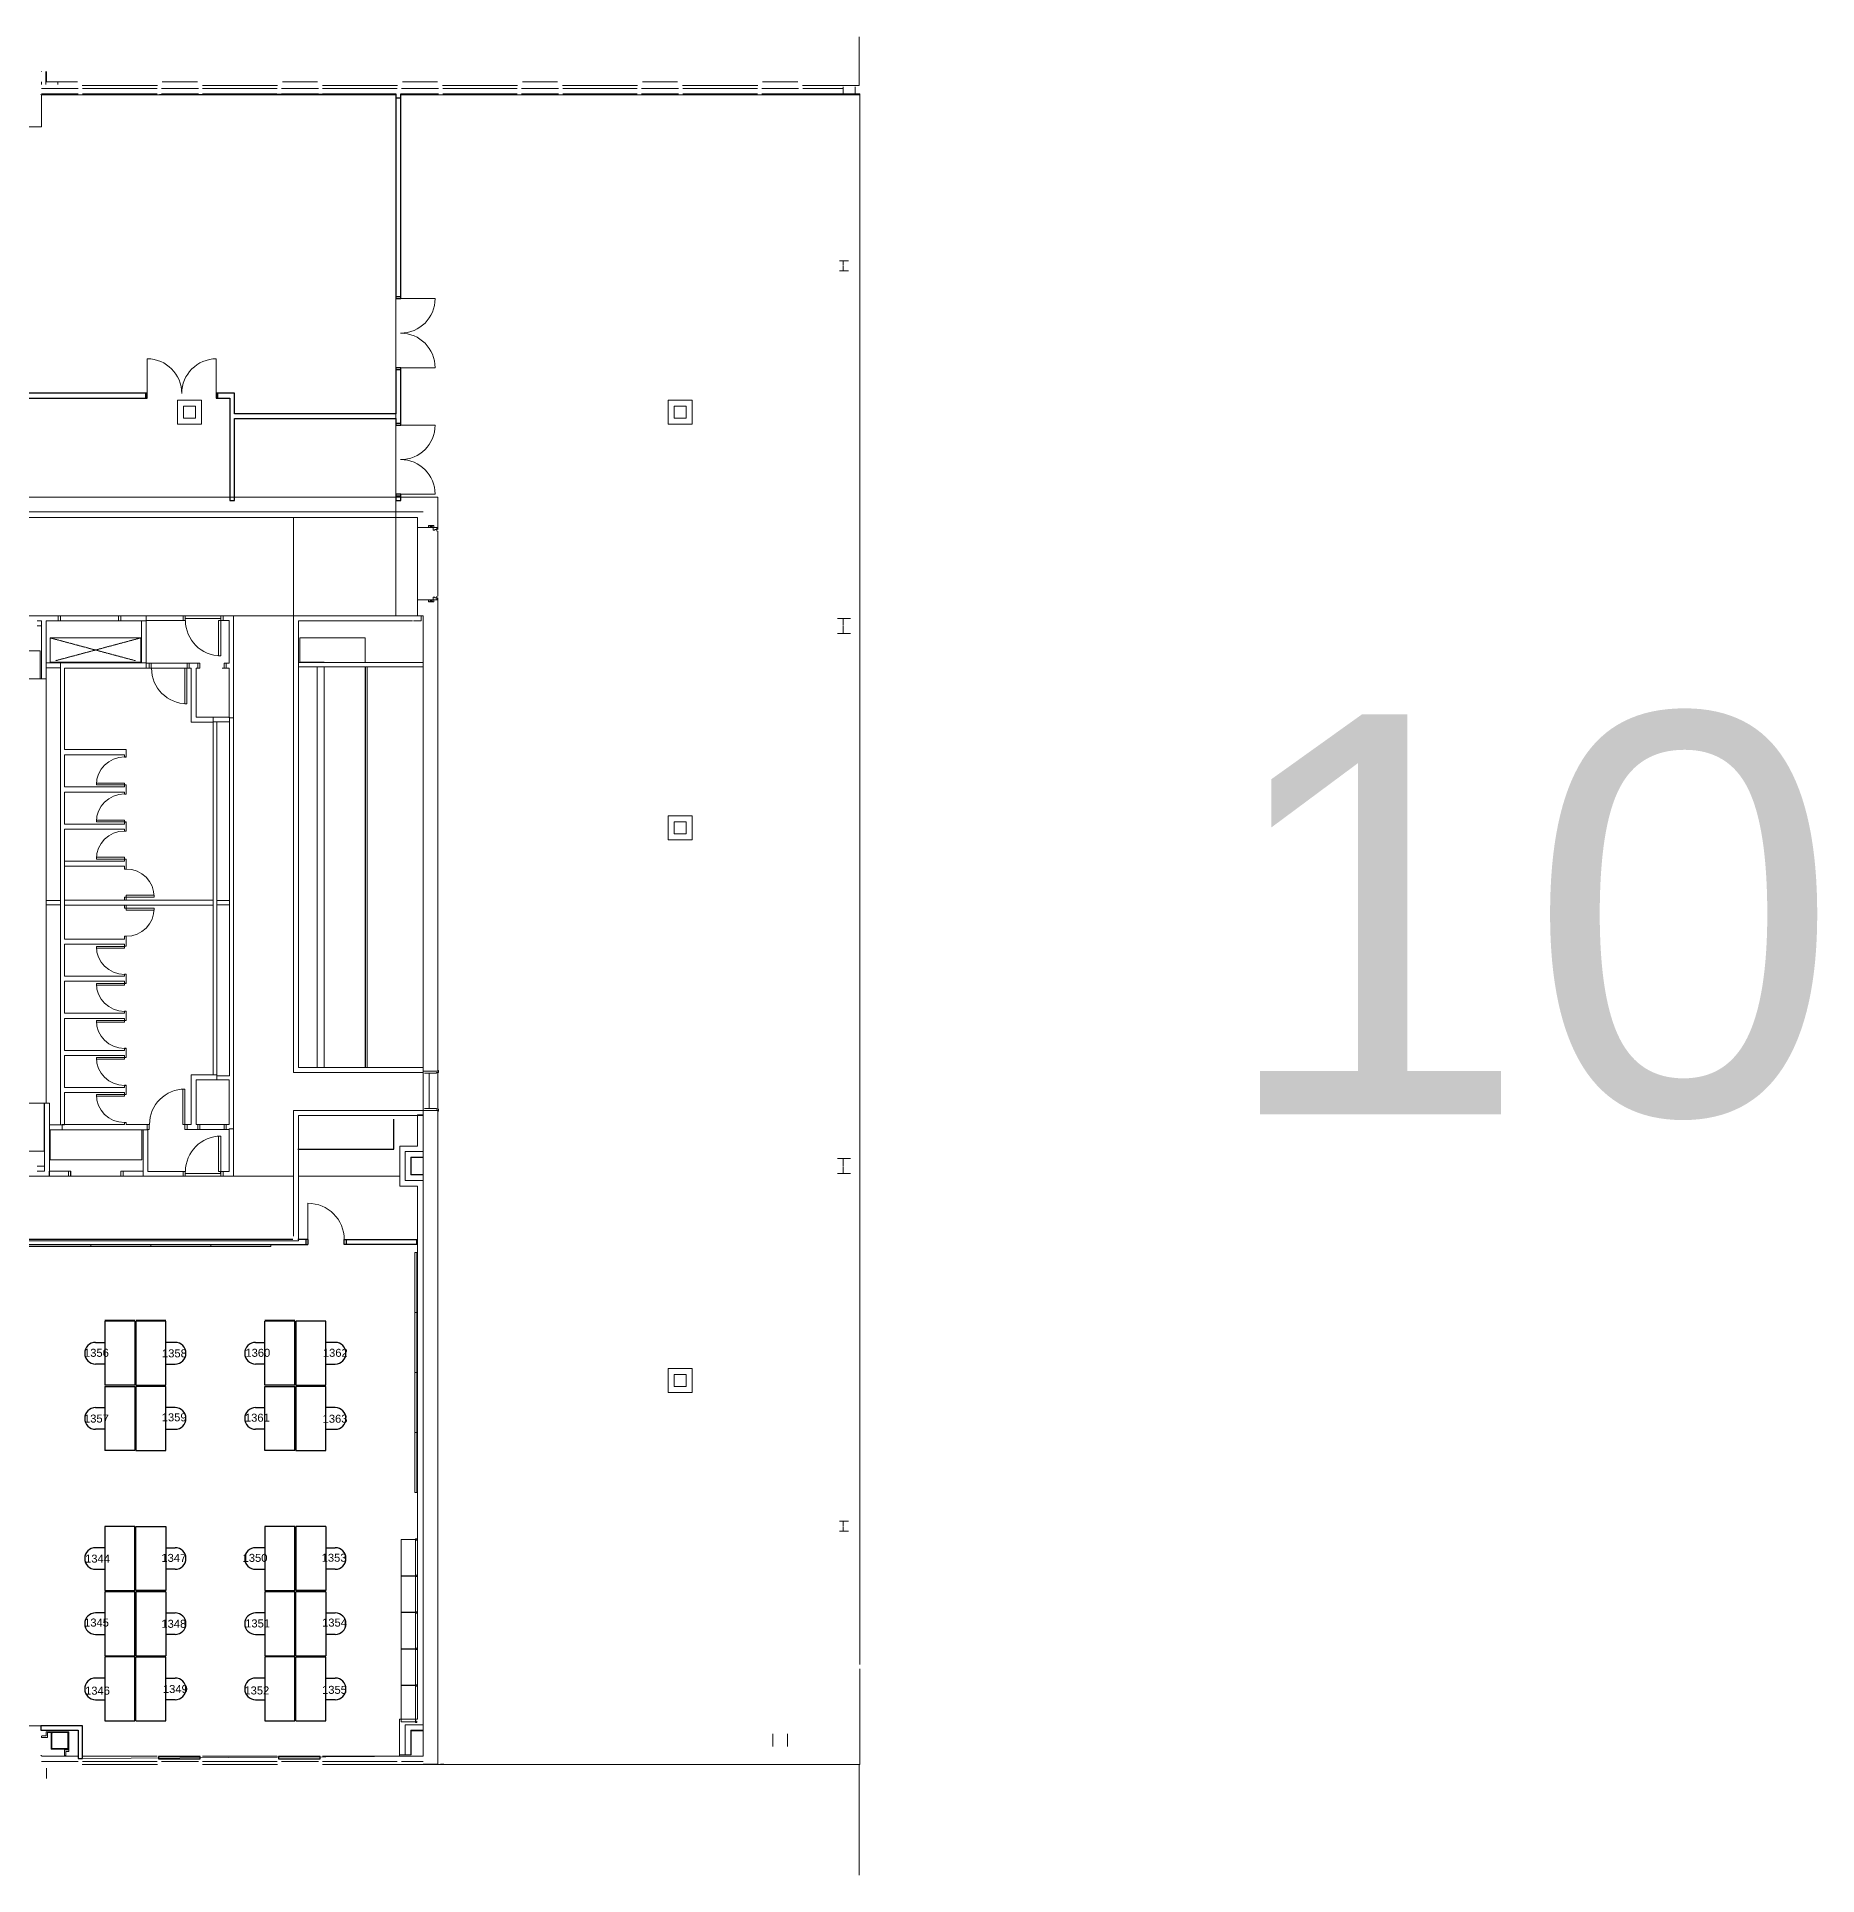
# Model space of a CAD drawing. Header units: millimetres. Extents: x -87 to 119687, y -2887 to 43508.
# Drawn here: x 75187 to 119687, y -2637 to 43313 of the extents above; entities that cross this region are included whole.
import ezdxf

# ---------------------------------------------------------------- set-up
doc = ezdxf.new("R2010")
doc.units = ezdxf.units.MM
doc.linetypes.add('Dash', pattern=[6, 3, -3])
for name, color, linetype in [('@_line-plan-doors', 7, 'Continuous'), ('@_line-plan-furniture', 7, 'Continuous'), ('@_line-plan-walls', 7, 'Continuous'), ('@_text-object-seat', 7, 'Continuous')]:
    doc.layers.add(name, color=color, linetype=linetype)
doc.styles.get("Standard").update_dxf_attribs({"font": 'arial.ttf'})

# ---------------------------------------------------------------- blocks, each defined once
blk = doc.blocks.new('@_floor_10')
at = {"layer": '@_line-plan-doors', "lineweight": 13}
for p, q in [((84282, 36768), (85144, 36768)), ((77948, 34402), (77948, 35264)), ((79674, 34402), (79674, 35264)), ((84282, 35042), (85144, 35042)), ((84282, 33608), (85144, 33608)), ((84282, 31882), (85144, 31882)), ((79733, 28725), (79733, 27840)), ((79733, 28725), (79787, 28725)), ((79787, 27840), (79787, 28725)), ((79733, 27840), (79787, 27840)), ((78886, 27528), (78886, 26643)), ((78940, 27528), (78940, 26643)), ((78940, 26643), (78886, 26643)), ((76678, 24658), (76678, 24614)), ((76678, 24658), (77378, 24658)), ((76678, 24614), (77378, 24614)), ((77378, 24658), (77378, 24614)), ((77378, 23732), (76678, 23732)), ((76678, 23732), (76678, 23688)), ((76678, 23688), (77378, 23688)), ((77378, 23732), (77378, 23688)), ((76678, 22762), (76678, 22806)), ((76678, 22806), (77378, 22806)), ((76678, 22762), (77378, 22762)), ((77378, 22762), (77378, 22806)), ((77422, 21855), (78122, 21855)), ((77422, 21855), (77422, 21811)), ((78122, 21811), (77422, 21811)), ((78122, 21855), (78122, 21811)), ((78122, 21530), (77422, 21530)), ((77422, 21530), (77422, 21486)), ((77422, 21486), (78122, 21486)), ((78122, 21530), (78122, 21486)), ((76678, 20535), (76678, 20579)), ((77378, 20579), (76678, 20579)), ((76678, 20535), (77378, 20535)), ((77378, 20579), (77378, 20535)), ((77378, 19653), (76678, 19653)), ((76678, 19653), (76678, 19609)), ((77378, 19609), (76678, 19609)), ((77378, 19653), (77378, 19609)), ((76678, 18683), (76678, 18727)), ((77378, 18727), (76678, 18727)), ((76678, 18683), (77378, 18683)), ((77378, 18683), (77378, 18727)), ((77378, 17801), (76678, 17801)), ((76678, 17801), (76678, 17757)), ((76678, 17757), (77378, 17757)), ((77378, 17801), (77378, 17757)), ((78835, 17013), (78835, 16128)), ((78889, 17013), (78835, 17013)), ((78889, 16128), (78889, 17013)), ((76678, 16875), (77378, 16875)), ((76678, 16875), (76678, 16831)), ((77378, 16831), (76678, 16831)), ((77378, 16831), (77378, 16875)), ((78835, 16128), (78889, 16128)), ((79733, 14951), (79733, 15836)), ((79787, 15836), (79733, 15836)), ((79787, 15836), (79787, 14951)), ((79733, 14951), (79787, 14951)), ((81964, 13250), (81964, 14158))]:
    blk.add_line(p, q, dxfattribs=at)
for centre, radius, start, end in [((84281, 36768), 863, 270, 0), ((84281, 35042), 863, 0, 90), ((77948, 34401), 863, 0, 90), ((79674, 34401), 863, 90, 180), ((84281, 33608), 863, 270, 0), ((84281, 31882), 863, 0, 90), ((79787, 28725), 885, 180, 270), ((78940, 27528), 885, 180, 270), ((77378, 24614), 700, 90, 180), ((77378, 23688), 700, 90, 180), ((77378, 22762), 700, 90, 180), ((77422, 21811), 700, 0, 90), ((77422, 21530), 700, 270, 0), ((77378, 20579), 700, 180, 270), ((77378, 19653), 700, 180, 270), ((77378, 18727), 700, 180, 270), ((77378, 17801), 700, 180, 270), ((78889, 16128), 885, 90, 180), ((77378, 16875), 700, 180, 270), ((79787, 14951), 885, 90, 180), ((81964, 13250), 908, 0, 90)]:
    blk.add_arc(centre, radius, start, end, dxfattribs=at)
at = {"layer": '@_line-plan-furniture'}
for p, q in [((84112, 15513), (84112, 16263)), ((81712, 15513), (84112, 15513)), ((76885, 11240), (77635, 11240)), ((77635, 11210), (76885, 11210)), ((76885, 11210), (76885, 9610)), ((77635, 11210), (77635, 9610)), ((77665, 11240), (78415, 11240)), ((78415, 11210), (77665, 11210)), ((77665, 11210), (77665, 9610)), ((78415, 9610), (78415, 11210)), ((80885, 11240), (81635, 11240)), ((80885, 9610), (80885, 11210)), ((81635, 11210), (80885, 11210)), ((81635, 9610), (81635, 11210)), ((82415, 11210), (81665, 11210)), ((81665, 11210), (81665, 9610)), ((82415, 9610), (82415, 11210)), ((76655, 10680), (76885, 10680)), ((78645, 10680), (78415, 10680)), ((80655, 10680), (80885, 10680)), ((82645, 10680), (82415, 10680)), ((76885, 10140), (76655, 10140)), ((78415, 10140), (78645, 10140)), ((80885, 10140), (80655, 10140)), ((82415, 10140), (82645, 10140)), ((77635, 9610), (76885, 9610)), ((76885, 9580), (77635, 9580)), ((76885, 9580), (76885, 7980)), ((77635, 9580), (77635, 7980)), ((77665, 9610), (78415, 9610)), ((78415, 9580), (77665, 9580)), ((77665, 9580), (77665, 7980)), ((78415, 7980), (78415, 9580)), ((81635, 9610), (80885, 9610)), ((80885, 9580), (81635, 9580)), ((80885, 7980), (80885, 9580)), ((81635, 7980), (81635, 9580)), ((81665, 9610), (82415, 9610)), ((82415, 9580), (81665, 9580)), ((81665, 9580), (81665, 7980)), ((82415, 7980), (82415, 9580)), ((76655, 9050), (76885, 9050)), ((78645, 9050), (78415, 9050)), ((80655, 9050), (80885, 9050)), ((82645, 9050), (82415, 9050)), ((76885, 8510), (76655, 8510)), ((78415, 8510), (78645, 8510)), ((80885, 8510), (80655, 8510)), ((82415, 8510), (82645, 8510)), ((77635, 7980), (76885, 7980)), ((77665, 7980), (78415, 7980)), ((81635, 7980), (80885, 7980)), ((81665, 7980), (82415, 7980)), ((76885, 6080), (76885, 4480)), ((77635, 6080), (76885, 6080)), ((77635, 4480), (77635, 6080)), ((77665, 4480), (77665, 6080)), ((77665, 6080), (78415, 6080)), ((78415, 6080), (78415, 4480)), ((81635, 6080), (80885, 6080)), ((80885, 6080), (80885, 4480)), ((81635, 4480), (81635, 6080)), ((82415, 6080), (81665, 6080)), ((81665, 6080), (81665, 4480)), ((82415, 6080), (82415, 4480)), ((76885, 5550), (76655, 5550)), ((78415, 5550), (78645, 5550)), ((80885, 5550), (80655, 5550)), ((82415, 5550), (82645, 5550)), ((76655, 5010), (76885, 5010)), ((78645, 5010), (78415, 5010)), ((80655, 5010), (80885, 5010)), ((82645, 5010), (82415, 5010)), ((76885, 4480), (77635, 4480)), ((76885, 4450), (76885, 2850)), ((77635, 4450), (76885, 4450)), ((77635, 2850), (77635, 4450)), ((78415, 4480), (77665, 4480)), ((78415, 4450), (77665, 4450)), ((77665, 4450), (77665, 2850)), ((78415, 4450), (78415, 2850)), ((80885, 4480), (81635, 4480)), ((80885, 4450), (80885, 2850)), ((81635, 4450), (80885, 4450)), ((81635, 2850), (81635, 4450)), ((82415, 4480), (81665, 4480)), ((81665, 2850), (81665, 4450)), ((82415, 4450), (81665, 4450)), ((82415, 4450), (82415, 2850)), ((76885, 3920), (76655, 3920)), ((78415, 3920), (78645, 3920)), ((80885, 3920), (80655, 3920)), ((82415, 3920), (82645, 3920)), ((76655, 3380), (76885, 3380)), ((78645, 3380), (78415, 3380)), ((80655, 3380), (80885, 3380)), ((82645, 3380), (82415, 3380)), ((76885, 2850), (77635, 2850)), ((76885, 2820), (76885, 1220)), ((77635, 2820), (76885, 2820)), ((77635, 1220), (77635, 2820)), ((77665, 2850), (78415, 2850)), ((77665, 1220), (77665, 2820)), ((77665, 2820), (78415, 2820)), ((78415, 1220), (78415, 2820)), ((80885, 2850), (81635, 2850)), ((81635, 2820), (80885, 2820)), ((80885, 2820), (80885, 1220)), ((81635, 1220), (81635, 2820)), ((81665, 2850), (82415, 2850)), ((81665, 1220), (81665, 2820)), ((81665, 2820), (82415, 2820)), ((82415, 1220), (82415, 2820)), ((76885, 2290), (76655, 2290)), ((78415, 2290), (78645, 2290)), ((80885, 2290), (80655, 2290)), ((82415, 2290), (82645, 2290)), ((76655, 1750), (76885, 1750)), ((78645, 1750), (78415, 1750)), ((80655, 1750), (80885, 1750)), ((82645, 1750), (82415, 1750)), ((76885, 1220), (77635, 1220)), ((77665, 1220), (78415, 1220)), ((80885, 1220), (81635, 1220)), ((81665, 1220), (82415, 1220))]:
    blk.add_line(p, q, dxfattribs=at)
for centre, start, end in [((76655, 10410), 90, 270), ((78645, 10410), 270, 90), ((80655, 10410), 90, 270), ((82645, 10410), 270, 90), ((76655, 8780), 90, 270), ((78645, 8780), 270, 90), ((80655, 8780), 90, 270), ((82645, 8780), 270, 90), ((76655, 5280), 90, 270), ((78645, 5280), 270, 90), ((80655, 5280), 90, 270), ((82645, 5280), 270, 90), ((76655, 3650), 90, 270), ((78645, 3650), 270, 90), ((80655, 3650), 90, 270), ((82645, 3650), 270, 90), ((76655, 2020), 90, 270), ((78645, 2020), 270, 90), ((80655, 2020), 90, 270), ((82645, 2020), 270, 90)]:
    blk.add_arc(centre, 270, start, end, dxfattribs=at)
at = {"layer": '@_line-plan-walls', "lineweight": 9}
for p, q in [((95740, 42093), (95740, 43313)), ((75305, 42449), (75305, 42438)), ((75307, 42449), (75307, 42438)), ((75410, 42119), (75410, 42449)), ((75430, 42449), (75430, 42188)), ((75285, 41863), (75285, 41868)), ((76225, 42018), (75305, 42018)), ((75305, 41888), (76225, 41888)), ((84175, 41863), (75305, 41863)), ((75307, 42188), (75307, 42119)), ((75430, 42188), (76205, 42188)), ((75710, 42188), (75710, 42119)), ((76325, 42093), (78205, 42093)), ((78197, 42018), (76332, 42018)), ((76332, 41888), (78197, 41888)), ((79225, 42018), (78305, 42018)), ((78305, 41888), (79225, 41888)), ((78325, 42188), (79205, 42188)), ((79325, 42093), (81205, 42093)), ((81197, 42018), (79332, 42018)), ((79332, 41888), (81197, 41888)), ((82225, 42018), (81305, 42018)), ((81305, 41888), (82225, 41888)), ((81325, 42188), (82205, 42188)), ((82325, 42093), (84205, 42093)), ((84197, 42018), (82332, 42018)), ((82332, 41888), (84160, 41888)), ((84282, 41888), (85225, 41888)), ((95759, 41863), (84297, 41863)), ((85225, 42018), (84305, 42018)), ((84325, 42188), (85205, 42188)), ((85325, 42093), (87205, 42093)), ((87197, 42018), (85332, 42018)), ((85332, 41888), (87197, 41888)), ((88225, 42018), (87305, 42018)), ((87305, 41888), (88225, 41888)), ((87325, 42188), (88205, 42188)), ((88325, 42093), (90205, 42093)), ((90197, 42018), (88332, 42018)), ((88332, 41888), (90197, 41888)), ((91225, 42018), (90305, 42018)), ((90305, 41888), (91225, 41888)), ((90325, 42188), (91205, 42188)), ((91325, 42093), (93205, 42093)), ((93197, 42018), (91332, 42018)), ((91332, 41888), (93197, 41888)), ((94225, 42018), (93305, 42018)), ((93305, 41888), (95759, 41888)), ((93325, 42188), (94205, 42188)), ((94325, 42093), (95740, 42093)), ((95340, 42018), (94332, 42018)), ((95340, 42088), (95340, 42093)), ((95340, 41863), (95340, 42058)), ((95640, 42093), (95640, 42088)), ((95640, 42058), (95640, 41863)), ((95759, 2628), (95759, 41888)), ((75305, 41058), (71215, 41058)), ((95252, 37716), (95477, 37716)), ((95340, 37593), (95340, 37716)), ((95477, 37460), (95252, 37460)), ((95340, 37460), (95340, 37583)), ((78703, 33628), (78703, 34228)), ((79303, 34228), (78703, 34228)), ((78853, 34078), (78853, 33778)), ((79153, 34078), (78853, 34078)), ((79153, 33778), (79153, 34078)), ((79303, 33628), (79303, 34228)), ((90968, 33628), (90968, 34228)), ((91568, 34228), (90968, 34228)), ((91118, 34078), (91118, 33778)), ((91418, 34078), (91118, 34078)), ((91418, 33778), (91418, 34078)), ((91568, 33628), (91568, 34228)), ((78703, 33628), (79303, 33628)), ((78853, 33778), (79153, 33778)), ((90968, 33628), (91568, 33628)), ((91118, 33778), (91418, 33778)), ((85212, 31808), (71215, 31808)), ((85212, 31808), (85212, 30997)), ((70845, 31438), (84842, 31438)), ((81605, 28838), (81605, 31298)), ((84702, 29238), (84702, 31048)), ((84842, 31048), (85212, 31048)), ((85110, 31048), (84980, 31098)), ((84980, 31048), (85110, 31098)), ((84980, 31098), (85110, 31098)), ((84980, 31048), (84980, 31098)), ((85098, 30978), (85098, 31048)), ((85139, 30978), (85098, 30978)), ((85110, 31098), (85110, 31048)), ((85139, 31000), (85139, 30978)), ((85187, 31000), (85139, 31000)), ((85187, 31048), (85187, 31000)), ((85187, 30953), (85187, 30997)), ((85212, 30953), (85212, 29334)), ((85212, 29238), (84842, 29238)), ((85110, 29188), (84980, 29238)), ((84980, 29188), (85110, 29238)), ((84980, 29188), (84980, 29238)), ((85110, 29188), (84980, 29188)), ((85098, 29309), (85139, 29309)), ((85098, 29238), (85098, 29309)), ((85110, 29238), (85110, 29188)), ((85139, 29309), (85139, 29287)), ((85139, 29287), (85187, 29287)), ((85187, 29290), (85187, 29334)), ((85187, 29287), (85187, 29238)), ((85212, 29290), (85212, 17461)), ((75199, 28588), (75303, 28588)), ((75725, 28716), (75725, 28838)), ((75725, 28838), (77285, 28838)), ((77285, 28716), (75725, 28716)), ((75778, 28838), (75778, 28716)), ((75781, 28838), (75781, 28716)), ((77229, 28838), (77229, 28716)), ((77232, 28716), (77232, 28838)), ((77285, 28716), (77285, 28838)), ((78842, 28725), (78842, 28838)), ((78842, 28838), (79842, 28838)), ((78842, 28725), (78895, 28725)), ((78895, 28725), (78895, 28838)), ((79789, 28777), (78895, 28777)), ((79787, 28725), (79733, 28725)), ((79789, 28725), (79789, 28838)), ((79842, 28725), (79789, 28725)), ((79842, 28838), (79842, 28725)), ((81605, 28838), (80105, 28838)), ((95204, 28774), (95525, 28774)), ((95340, 28595), (95340, 28774)), ((95340, 28402), (95340, 28581)), ((75525, 28288), (77784, 28288)), ((75525, 27683), (75525, 28288)), ((77784, 28288), (77784, 27683)), ((81758, 27683), (81758, 28288)), ((81758, 28288), (83398, 28288)), ((81759, 27683), (81759, 28288)), ((83398, 28288), (83398, 27670)), ((95525, 28402), (95204, 28402)), ((74675, 27963), (75275, 27963)), ((75275, 27963), (75275, 27263)), ((77784, 27683), (75525, 27683)), ((77995, 27654), (77995, 27528)), ((77995, 27654), (78995, 27654)), ((78048, 27528), (78048, 27654)), ((78942, 27528), (78942, 27654)), ((78995, 27654), (78995, 27528)), ((79263, 27654), (79212, 27654)), ((79212, 27528), (79212, 27654)), ((79263, 27654), (79263, 27528)), ((79871, 27528), (79871, 27654)), ((79871, 27654), (79922, 27654)), ((79922, 27654), (79922, 27528)), ((82198, 27683), (81758, 27683)), ((82198, 27670), (82198, 27683)), ((82199, 27683), (82373, 27683)), ((82199, 27670), (82199, 27683)), ((82373, 27683), (82373, 27670)), ((75425, 27263), (74325, 27263)), ((75425, 16663), (75425, 27263)), ((77995, 27528), (78995, 27528)), ((79212, 27528), (79263, 27528)), ((79868, 27528), (79823, 27528)), ((79922, 27528), (79871, 27528)), ((82198, 17550), (82198, 27568)), ((82199, 17550), (82199, 27568)), ((82373, 27568), (82373, 17550)), ((83398, 27568), (83398, 17550)), ((83403, 27568), (83403, 17550)), ((83443, 17550), (83443, 27568)), ((77422, 25312), (77378, 25312)), ((77378, 25312), (77378, 25310)), ((77378, 25310), (77422, 25310)), ((77422, 25310), (77422, 25312)), ((77378, 24614), (77422, 24614)), ((77378, 24612), (77378, 24614)), ((77422, 24612), (77378, 24612)), ((77422, 24386), (77378, 24386)), ((77378, 24386), (77378, 24384)), ((77378, 24384), (77422, 24384)), ((77422, 24614), (77422, 24612)), ((77422, 24384), (77422, 24386)), ((77378, 23688), (77422, 23688)), ((77378, 23686), (77378, 23688)), ((77422, 23686), (77378, 23686)), ((77422, 23460), (77378, 23460)), ((77378, 23460), (77378, 23458)), ((77378, 23458), (77422, 23458)), ((77422, 23688), (77422, 23686)), ((77422, 23458), (77422, 23460)), ((90968, 23243), (90968, 23843)), ((91568, 23843), (90968, 23843)), ((91118, 23693), (91118, 23393)), ((91418, 23693), (91118, 23693)), ((91418, 23393), (91418, 23693)), ((91568, 23243), (91568, 23843)), ((90968, 23243), (91568, 23243)), ((91118, 23393), (91418, 23393)), ((77378, 22762), (77422, 22762)), ((77378, 22760), (77378, 22762)), ((77422, 22760), (77378, 22760)), ((77422, 22762), (77422, 22760)), ((77378, 22507), (77378, 22509)), ((77378, 22509), (77422, 22509)), ((77422, 22507), (77378, 22507)), ((77422, 22509), (77422, 22507)), ((77422, 21811), (77378, 21811)), ((77378, 21811), (77378, 21809)), ((77378, 21809), (77422, 21809)), ((77422, 21809), (77422, 21811)), ((77378, 21531), (77378, 21533)), ((77378, 21533), (77422, 21533)), ((77422, 21531), (77378, 21531)), ((77422, 21533), (77422, 21531)), ((77422, 20835), (77378, 20835)), ((77378, 20835), (77378, 20833)), ((77378, 20833), (77422, 20833)), ((77422, 20833), (77422, 20835)), ((77422, 20582), (77378, 20582)), ((77378, 20582), (77378, 20580)), ((77378, 20580), (77422, 20580)), ((77422, 20580), (77422, 20582)), ((77378, 19884), (77422, 19884)), ((77378, 19882), (77378, 19884)), ((77422, 19882), (77378, 19882)), ((77422, 19884), (77422, 19882)), ((77422, 19656), (77378, 19656)), ((77378, 19656), (77378, 19654)), ((77378, 19654), (77422, 19654)), ((77422, 19654), (77422, 19656)), ((77378, 18958), (77422, 18958)), ((77378, 18956), (77378, 18958)), ((77422, 18956), (77378, 18956)), ((77422, 18958), (77422, 18956)), ((77422, 18730), (77378, 18730)), ((77378, 18730), (77378, 18728)), ((77378, 18728), (77422, 18728)), ((77422, 18728), (77422, 18730)), ((77378, 18032), (77422, 18032)), ((77378, 18030), (77378, 18032)), ((77422, 18030), (77378, 18030)), ((77422, 18032), (77422, 18030)), ((77422, 17804), (77378, 17804)), ((77378, 17804), (77378, 17802)), ((77378, 17802), (77422, 17802)), ((77422, 17802), (77422, 17804)), ((85212, 17461), (84842, 17461)), ((85225, 17474), (85212, 17474)), ((85225, 17423), (85225, 17474)), ((77378, 17106), (77422, 17106)), ((77378, 17104), (77378, 17106)), ((77422, 17104), (77378, 17104)), ((77422, 17106), (77422, 17104)), ((79043, 17369), (79593, 17369)), ((84874, 17410), (85181, 17410)), ((84992, 16526), (84992, 17410)), ((85181, 17410), (85181, 17423)), ((85181, 17423), (85225, 17423)), ((85212, 17423), (85212, 16513)), ((70665, 16663), (75425, 16663)), ((75375, 16663), (75375, 15463)), ((77422, 16878), (77378, 16878)), ((77378, 16878), (77378, 16876)), ((77378, 16876), (77422, 16876)), ((77378, 16875), (77378, 16831)), ((77422, 16876), (77422, 16878)), ((77378, 16180), (77422, 16180)), ((77378, 16178), (77378, 16180)), ((77422, 16178), (77378, 16178)), ((77422, 16180), (77422, 16178)), ((77944, 16128), (77997, 16128)), ((77944, 16128), (77944, 16002)), ((77997, 16128), (77997, 16002)), ((78889, 16128), (78835, 16128)), ((78891, 16128), (78891, 16002)), ((78944, 16128), (78891, 16128)), ((78944, 16002), (78944, 16128)), ((79213, 16128), (79923, 16128)), ((79213, 16128), (79213, 16002)), ((79264, 16002), (79264, 16128)), ((79872, 16128), (79872, 16002)), ((79923, 16002), (79923, 16128)), ((84842, 16475), (85212, 16475)), ((85181, 16526), (84874, 16526)), ((85181, 16513), (85181, 16526)), ((85225, 16513), (85181, 16513)), ((85212, 133), (85212, 16475)), ((85212, 16462), (85225, 16462)), ((85225, 16462), (85225, 16513)), ((75525, 15243), (75525, 15993)), ((77815, 15993), (77815, 15243)), ((77997, 16002), (77944, 16002)), ((78891, 16002), (78944, 16002)), ((79923, 16002), (79213, 16002)), ((75375, 15463), (74050, 15463)), ((77815, 15243), (75525, 15243)), ((84842, 15449), (84397, 15449)), ((84397, 15449), (84397, 14728)), ((84537, 15309), (84842, 15309)), ((84537, 14868), (84537, 15309)), ((84547, 14878), (84547, 15298)), ((84547, 15298), (84842, 15298)), ((95204, 15274), (95525, 15274)), ((95340, 15095), (95340, 15274)), ((75379, 15088), (75199, 15088)), ((76037, 14960), (75983, 14960)), ((75983, 14960), (75983, 14838)), ((75983, 14838), (77343, 14838)), ((76034, 14838), (76034, 14960)), ((76037, 14838), (76037, 14960)), ((77289, 14838), (77289, 14960)), ((77289, 14960), (77343, 14960)), ((77292, 14960), (77292, 14838)), ((77343, 14960), (77343, 14838)), ((78842, 14951), (78895, 14951)), ((78842, 14951), (78842, 14838)), ((79842, 14838), (78842, 14838)), ((78895, 14838), (78895, 14951)), ((78895, 14899), (79780, 14899)), ((79842, 14951), (79733, 14951)), ((79780, 14899), (79780, 14951)), ((79789, 14951), (79789, 14838)), ((79842, 14838), (79842, 14951)), ((80105, 14838), (81605, 14838)), ((81727, 14838), (84257, 14838)), ((84397, 14728), (84842, 14728)), ((84842, 14868), (84537, 14868)), ((84842, 14878), (84547, 14878)), ((95525, 14902), (95204, 14902)), ((95340, 14902), (95340, 15081)), ((90968, 9428), (90968, 10028)), ((91568, 10028), (90968, 10028)), ((91118, 9878), (91118, 9578)), ((91418, 9878), (91118, 9878)), ((91418, 9578), (91418, 9878)), ((91568, 9428), (91568, 10028)), ((90968, 9428), (91568, 9428)), ((91118, 9578), (91418, 9578)), ((95252, 6216), (95477, 6216)), ((95340, 6093), (95340, 6216)), ((95340, 5960), (95340, 6083)), ((95477, 5960), (95252, 5960)), ((95759, 133), (95759, 2521)), ((84842, 1126), (84393, 1126)), ((84393, 1126), (84393, 373)), ((84533, 986), (84842, 986)), ((84533, 373), (84533, 986)), ((84543, 373), (84543, 976)), ((84543, 976), (84842, 976)), ((93580, 578), (93580, 898)), ((93949, 898), (93949, 578)), ((75285, 358), (75285, 363)), ((75305, 358), (75305, 363)), ((76225, 338), (75305, 338)), ((75305, 208), (76225, 208)), ((75430, 38), (75430, -223)), ((78205, 133), (76325, 133)), ((78197, 338), (76332, 338)), ((76332, 208), (78197, 208)), ((79225, 338), (78305, 338)), ((78305, 208), (79225, 208)), ((81205, 133), (79325, 133)), ((81197, 338), (79332, 338)), ((79332, 208), (81197, 208)), ((82225, 338), (81305, 338)), ((81305, 208), (82225, 208)), ((95759, 133), (82325, 133)), ((84842, 338), (82332, 338)), ((82332, 208), (84197, 208)), ((84253, 358), (84253, 373)), ((84305, 208), (84842, 208)), ((84393, 373), (84543, 373)), ((84842, 138), (85212, 138)), ((85280, 138), (85365, 138)), ((94325, 138), (94325, 133)), ((95740, -2637), (95740, 138))]:
    blk.add_line(p, q, dxfattribs=at)
at = {"layer": '@_line-plan-walls'}
for p, q in [((84160, 41888), (84160, 36768)), ((84282, 36768), (84282, 41888)), ((84282, 41775), (84160, 41775)), ((84282, 36810), (84160, 36810)), ((84160, 36768), (84282, 36768)), ((84160, 35042), (84160, 33892)), ((84282, 35042), (84160, 35042)), ((84160, 35000), (84282, 35000)), ((84282, 33608), (84282, 35042)), ((77948, 34402), (74103, 34402)), ((74225, 34280), (77948, 34280)), ((77906, 34402), (77906, 34280)), ((77948, 34280), (77948, 34402)), ((80132, 34402), (79674, 34402)), ((79674, 34402), (79674, 34280)), ((79674, 34280), (80010, 34280)), ((79716, 34280), (79716, 34402)), ((80010, 34280), (80010, 31720)), ((80132, 33892), (80132, 34402)), ((84160, 33892), (80132, 33892)), ((80132, 33770), (84160, 33770)), ((80132, 31720), (80132, 33770)), ((84160, 33770), (84160, 33608)), ((84282, 33650), (84160, 33650)), ((84160, 33608), (84282, 33608)), ((80010, 31720), (80132, 31720)), ((84160, 31882), (84160, 31720)), ((84282, 31882), (84160, 31882)), ((84160, 31840), (84282, 31840)), ((84160, 31720), (84282, 31720)), ((84282, 31720), (84282, 31882)), ((81590, 13250), (65172, 13250)), ((67252, 13128), (81962, 13128)), ((81962, 13250), (81712, 13250)), ((81918, 13128), (81918, 13250)), ((81962, 13250), (81962, 13128)), ((82874, 13128), (82874, 13250)), ((82874, 13250), (84688, 13250)), ((84688, 13128), (82874, 13128)), ((82918, 13250), (82918, 13128)), ((84688, 13128), (84688, 13250)), ((76326, 1094), (75290, 1094)), ((75290, 1094), (75290, 992)), ((75290, 992), (76224, 992)), ((76224, 992), (76224, 283)), ((76326, 283), (76326, 1094)), ((76224, 283), (76326, 283)), ((79267, 330), (78232, 330)), ((78232, 330), (78232, 270)), ((78232, 270), (79267, 270)), ((79267, 270), (79267, 330)), ((82267, 330), (81232, 330)), ((81232, 330), (81232, 270)), ((81232, 270), (82267, 270)), ((82267, 270), (82267, 330))]:
    blk.add_line(p, q, dxfattribs=at)
at = {"layer": '@_line-plan-walls', "lineweight": 18}
for p, q in [((68190, 31298), (84702, 31298)), ((84842, 31438), (70845, 31438)), ((84702, 31298), (84702, 31048)), ((84702, 31048), (84842, 31048)), ((84842, 29238), (84702, 29238)), ((84702, 29238), (84702, 28838)), ((75725, 28838), (74271, 28838)), ((75199, 28716), (75303, 28716)), ((75303, 28716), (75303, 27263)), ((75425, 27263), (75425, 28716)), ((75425, 28716), (75725, 28716)), ((78842, 28838), (77285, 28838)), ((77285, 28716), (77924, 28716)), ((77802, 28716), (77802, 27663)), ((77924, 27528), (77924, 28838)), ((77924, 28725), (78842, 28725)), ((80105, 28838), (79842, 28838)), ((79842, 28725), (79992, 28725)), ((79992, 28725), (79992, 27654)), ((80105, 14838), (80105, 28838)), ((81605, 28838), (81605, 17426)), ((84842, 28838), (81605, 28838)), ((81729, 17550), (81729, 28714)), ((81729, 28714), (84574, 28714)), ((84604, 28714), (84792, 28714)), ((84792, 28714), (84792, 28838)), ((77924, 27663), (75425, 27663)), ((75780, 27663), (75780, 16115)), ((77995, 27654), (77924, 27654)), ((79212, 27654), (78995, 27654)), ((79992, 27654), (79922, 27654)), ((84842, 27670), (81729, 27670)), ((84842, 27568), (84842, 27670)), ((75303, 27263), (75425, 27263)), ((75425, 27541), (75780, 27541)), ((75878, 25497), (75878, 27528)), ((75878, 27528), (77995, 27528)), ((78995, 27528), (79043, 27528)), ((79043, 27528), (79043, 26180)), ((79169, 27528), (79212, 27528)), ((79169, 26306), (79169, 27528)), ((79922, 27528), (79992, 27528)), ((79992, 27528), (79992, 26293)), ((81729, 27568), (84842, 27568)), ((80003, 26306), (79169, 26306)), ((79593, 26193), (79593, 26306)), ((79593, 26193), (80003, 26193)), ((79691, 17242), (79691, 26193)), ((79992, 26293), (80105, 26293)), ((80003, 26306), (80003, 17344)), ((79043, 26180), (79593, 26180)), ((79593, 26180), (79593, 17368)), ((77422, 25497), (75878, 25497)), ((75878, 24562), (75878, 25362)), ((75878, 25362), (77378, 25362)), ((77378, 25362), (77378, 25312)), ((77378, 25312), (77422, 25312)), ((77422, 25312), (77422, 25497)), ((77378, 24562), (75878, 24562)), ((75878, 23636), (75878, 24436)), ((75878, 24436), (77378, 24436)), ((77378, 24612), (77378, 24562)), ((77422, 24612), (77378, 24612)), ((77378, 24436), (77378, 24386)), ((77378, 24386), (77422, 24386)), ((77422, 24386), (77422, 24612)), ((77378, 23636), (75878, 23636)), ((75878, 23510), (77378, 23510)), ((75878, 20758), (75878, 23510)), ((77378, 23686), (77378, 23636)), ((77422, 23686), (77378, 23686)), ((77378, 23510), (77378, 23460)), ((77378, 23460), (77422, 23460)), ((77422, 23460), (77422, 23686)), ((77378, 22710), (75878, 22710)), ((75878, 22584), (77378, 22584)), ((77378, 22760), (77378, 22710)), ((77422, 22760), (77378, 22760)), ((77378, 22584), (77378, 22509)), ((77422, 22509), (77422, 22760)), ((77378, 22509), (77422, 22509)), ((75780, 21723), (75425, 21723)), ((75425, 21621), (75780, 21621)), ((79593, 21734), (75878, 21734)), ((75878, 21608), (79593, 21608)), ((77378, 21809), (77378, 21734)), ((77422, 21809), (77378, 21809)), ((77378, 21608), (77378, 21533)), ((77422, 21734), (77422, 21809)), ((77422, 21533), (77422, 21608)), ((80003, 21722), (79691, 21722)), ((79691, 21620), (80003, 21620)), ((77378, 21533), (77422, 21533)), ((77378, 20758), (75878, 20758)), ((77378, 20833), (77378, 20758)), ((77422, 20833), (77378, 20833)), ((77422, 20582), (77422, 20833)), ((75878, 20632), (77378, 20632)), ((75878, 19832), (75878, 20632)), ((77378, 20632), (77378, 20582)), ((77378, 20582), (77422, 20582)), ((77378, 19832), (75878, 19832)), ((77378, 19882), (77378, 19832)), ((77422, 19882), (77378, 19882)), ((77422, 19656), (77422, 19882)), ((75878, 19706), (77378, 19706)), ((75878, 18906), (75878, 19706)), ((77378, 19706), (77378, 19656)), ((77378, 19656), (77422, 19656)), ((77378, 18906), (75878, 18906)), ((77378, 18956), (77378, 18906)), ((77422, 18956), (77378, 18956)), ((77422, 18730), (77422, 18956)), ((75878, 18780), (77378, 18780)), ((75878, 17980), (75878, 18780)), ((77378, 18780), (77378, 18730)), ((77378, 18730), (77422, 18730)), ((77378, 17980), (75878, 17980)), ((77378, 18030), (77378, 17980)), ((77422, 18030), (77378, 18030)), ((77422, 17804), (77422, 18030)), ((75878, 17854), (77378, 17854)), ((75878, 17054), (75878, 17854)), ((77378, 17854), (77378, 17804)), ((77378, 17804), (77422, 17804)), ((84842, 17550), (81729, 17550)), ((84842, 15449), (84842, 17550)), ((77378, 17054), (75878, 17054)), ((77378, 17104), (77378, 17054)), ((77422, 17104), (77378, 17104)), ((77422, 16878), (77422, 17104)), ((79691, 17368), (79043, 17368)), ((79043, 17368), (79043, 16128)), ((79169, 17242), (79992, 17242)), ((79169, 16128), (79169, 17242)), ((80003, 17344), (79691, 17344)), ((79992, 17242), (79992, 16128)), ((81605, 17426), (84830, 17426)), ((75379, 16663), (75379, 14960)), ((75501, 16663), (75379, 16663)), ((75501, 14838), (75501, 16663)), ((75878, 16928), (77378, 16928)), ((75878, 16115), (75878, 16928)), ((77378, 16928), (77378, 16878)), ((77378, 16878), (77422, 16878)), ((75878, 16115), (75501, 16115)), ((77378, 16128), (75825, 16128)), ((75825, 16128), (75825, 15993)), ((77378, 16178), (77378, 16128)), ((77422, 16178), (77378, 16178)), ((77422, 16128), (77422, 16178)), ((77944, 16128), (77422, 16128)), ((79043, 16128), (78944, 16128)), ((79213, 16128), (79169, 16128)), ((79992, 16128), (79923, 16128)), ((84830, 16473), (81605, 16473)), ((81605, 16473), (81605, 13338)), ((81727, 13216), (81727, 16351)), ((81727, 16351), (84842, 16351)), ((84702, 16368), (84702, 15589)), ((84842, 16368), (84702, 16368)), ((75501, 15993), (77965, 15993)), ((77843, 15993), (77843, 14960)), ((77965, 14951), (77965, 16002)), ((78944, 16002), (79213, 16002)), ((79923, 16002), (79992, 16002)), ((79992, 16015), (80105, 16015)), ((79992, 16015), (79992, 14951)), ((84702, 15589), (84257, 15589)), ((84257, 15589), (84257, 14588)), ((84397, 15449), (84842, 15449)), ((84397, 14728), (84397, 15449)), ((69570, 14838), (75983, 14838)), ((75379, 14960), (75199, 14960)), ((75983, 14960), (75500, 14960)), ((75500, 14960), (75500, 14838)), ((77843, 14960), (77343, 14960)), ((77343, 14838), (78842, 14838)), ((77843, 14951), (77843, 14838)), ((78842, 14951), (77965, 14951)), ((79992, 14951), (79842, 14951)), ((79842, 14838), (80105, 14838)), ((84842, 14728), (84397, 14728)), ((84842, 1126), (84842, 14728)), ((84257, 14588), (84702, 14588)), ((84702, 14588), (84702, 1266)), ((65165, 13216), (81727, 13216)), ((75420, 945), (75420, 845)), ((75992, 945), (75420, 945)), ((75457, 933), (75979, 933)), ((75457, 808), (75457, 933)), ((75979, 935), (75550, 935)), ((75550, 935), (75550, 512)), ((75565, 920), (75578, 920)), ((75565, 527), (75565, 920)), ((75951, 920), (75964, 920)), ((75964, 920), (75964, 527)), ((75979, 935), (75979, 495)), ((75992, 458), (75992, 945)), ((84702, 1266), (84253, 1266)), ((84253, 1266), (84253, 338)), ((84393, 1126), (84842, 1126)), ((84393, 373), (84393, 1126)), ((75305, 845), (75305, 808)), ((75305, 808), (75457, 808)), ((75420, 845), (75320, 845)), ((75550, 512), (75979, 512)), ((75964, 527), (75565, 527)), ((75979, 495), (75879, 495)), ((75879, 495), (75879, 358)), ((75879, 358), (75916, 358)), ((75916, 458), (75992, 458)), ((75916, 358), (75916, 458)), ((84253, 373), (84393, 373))]:
    blk.add_line(p, q, dxfattribs=at)
at = {"layer": '@_line-plan-walls', "linetype": 'Dash', "lineweight": 9}
for p, q in [((75525, 28288), (77654, 27718)), ((75655, 27718), (77784, 28288)), ((75525, 27683), (75535, 27686)), ((77774, 27686), (77784, 27683))]:
    blk.add_line(p, q, dxfattribs=at)
at = {"layer": '@_line-plan-walls', "lineweight": 5}
for p, q in [((81035, 13128), (73535, 13128)), ((73535, 13078), (81035, 13078)), ((76535, 13078), (76535, 13128)), ((78035, 13078), (78035, 13128)), ((79535, 13078), (79535, 13128)), ((81035, 13078), (81035, 13128)), ((84638, 9928), (84638, 6928)), ((84688, 9928), (84638, 9928)), ((84688, 6928), (84688, 9928)), ((84688, 8428), (84638, 8428)), ((84638, 6928), (84688, 6928)), ((84293, 5756), (84293, 1196)), ((84653, 5756), (84293, 5756)), ((84293, 5751), (84653, 5751)), ((84653, 5773), (84653, 1178)), ((84688, 5773), (84653, 5773)), ((84653, 5738), (84688, 5738)), ((84688, 5738), (84688, 5773)), ((84653, 4849), (84293, 4849)), ((84293, 4844), (84653, 4844)), ((84293, 4839), (84653, 4839)), ((84688, 4861), (84653, 4861)), ((84653, 4826), (84688, 4826)), ((84688, 4826), (84688, 4861)), ((84653, 3937), (84293, 3937)), ((84653, 3932), (84293, 3932)), ((84293, 3927), (84653, 3927)), ((84688, 3949), (84653, 3949)), ((84653, 3914), (84688, 3914)), ((84688, 3914), (84688, 3949)), ((84653, 3025), (84293, 3025)), ((84653, 3020), (84293, 3020)), ((84293, 3015), (84653, 3015)), ((84688, 3037), (84653, 3037)), ((84653, 3002), (84688, 3002)), ((84688, 3002), (84688, 3037)), ((84653, 2113), (84293, 2113)), ((84653, 2108), (84293, 2108)), ((84293, 2103), (84653, 2103)), ((84688, 2125), (84653, 2125)), ((84653, 2090), (84688, 2090)), ((84688, 2090), (84688, 2125)), ((84653, 1201), (84293, 1201)), ((84293, 1196), (84653, 1196)), ((84688, 1213), (84653, 1213)), ((84653, 1178), (84688, 1178)), ((84688, 1178), (84688, 1213))]:
    blk.add_line(p, q, dxfattribs=at)
at = {"layer": '@_line-plan-walls', "lineweight": 13}
for p, q in [((84638, 12928), (84638, 9928)), ((84688, 12928), (84638, 12928)), ((84688, 9928), (84688, 12928)), ((84638, 11428), (84688, 11428)), ((84638, 9928), (84688, 9928))]:
    blk.add_line(p, q, dxfattribs=at)
at = {"layer": '@_line-plan-walls', "lineweight": 9}
blk.add_lwpolyline([(75305, 41058), (75305, 41863), (84160, 41888), (84160, 28838), (84842, 28838), (84842, 338), (76326, 283), (76326, 1094), (70671, 1094), (70671, 338), (52805, 327), (52805, 3308), (19863, 3308), (19863, 14436), (20903, 14436), (20903, 16778), (20422, 16778), (20422, 17171), (19785, 17171), (19844, 39927), (24305, 39958)], dxfattribs=at)
at = {"layer": '@_text-object-seat', "char_height": 200, "attachment_point": 5}
for s, insert in [('1356', (76678, 10419)), ('1358', (78627, 10406)), ('1360', (80712, 10419)), ('1362', (82648, 10419)), ('1357', (76678, 8775)), ('1359', (78621, 8807)), ('1361', (80700, 8797)), ('1363', (82642, 8771)), ('1344', (76705, 5275)), ('1347', (78612, 5293)), ('1350', (80642, 5294)), ('1353', (82618, 5297)), ('1345', (76681, 3677)), ('1348', (78612, 3646)), ('1351', (80706, 3655)), ('1354', (82628, 3676)), ('1346', (76704, 1975)), ('1349', (78650, 2016)), ('1352', (80687, 1980)), ('1355', (82628, 1995))]:
    blk.add_mtext(s, dxfattribs=dict(at, insert=insert))

msp = doc.modelspace()

# ---------------------------------------------------------------- block references
msp.add_blockref('@_floor_10', (0, 0))

# ---------------------------------------------------------------- texts
msp.add_text('10', height=10000).set_placement((104696, 16379))

doc.saveas('drawing.dxf')
